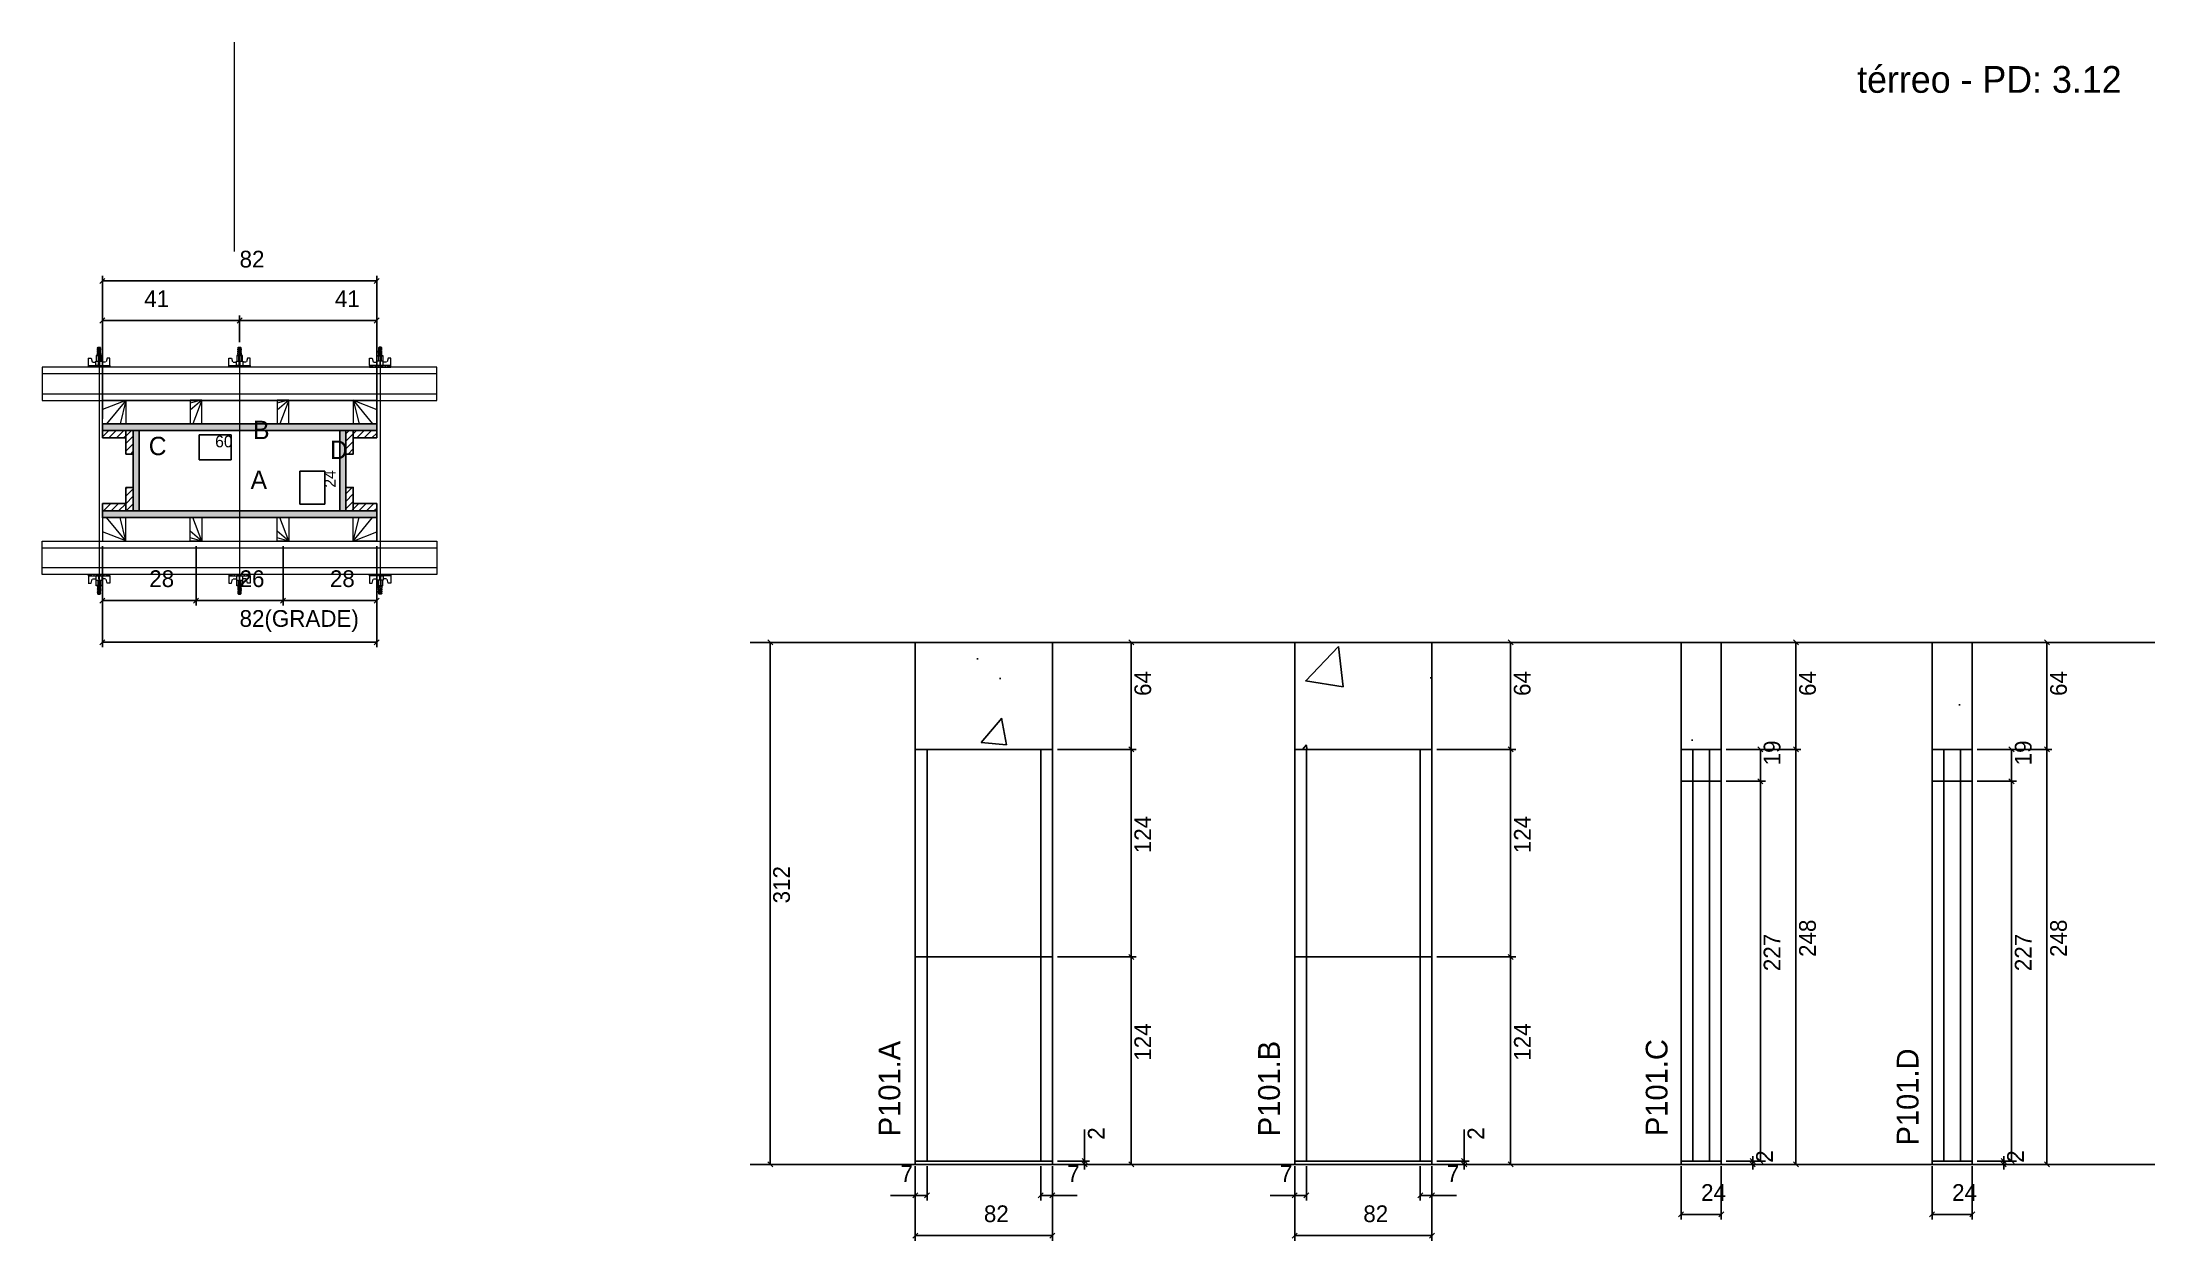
# Model space of a CAD drawing. Header units: metres. Extents: x 14595 to 15858, y -1812 to -1095.
import ezdxf

# ---------------------------------------------------------------- set-up
doc = ezdxf.new("R2010")
doc.units = ezdxf.units.M
for name, color, linetype in [('CHAPA', 7, 'Continuous'), ('COTA', 7, 'Continuous'), ('Hachura', 7, 'Continuous'), ('Madeira', 7, 'Continuous'), ('NOMENCLATURA', 7, 'Continuous'), ('Nível', 7, 'Continuous'), ('Painéis', 7, 'Continuous'), ('Perfil Metálico', 7, 'Continuous'), ('SARR_2.2x7', 7, 'Continuous'), ('SARRAFO', 7, 'Continuous'), ('Texto Seção', 7, 'Continuous'), ('TEXTO_GERAL', 7, 'Continuous')]:
    doc.layers.add(name, color=color, linetype=linetype)

msp = doc.modelspace()

# ---------------------------------------------------------------- hatches: boundary and pattern name
at = {"layer": 'COTA'}
h = msp.add_hatch(dxfattribs=at)
h.set_pattern_fill('AR-CONC')
h.paths.add_polyline_path([(15117.3, -1518), (15199.3, -1518), (15199.3, -1454), (15117.3, -1454), (15117.3, -1518)])
h = msp.add_hatch(dxfattribs=at)
h.set_pattern_fill('AR-CONC')
h.paths.add_polyline_path([(15344.2, -1518), (15426.2, -1518), (15426.2, -1454), (15344.2, -1454), (15344.2, -1518)])
h = msp.add_hatch(dxfattribs=at)
h.set_pattern_fill('AR-CONC')
h.paths.add_polyline_path([(15575.2, -1518), (15599.2, -1518), (15599.2, -1454), (15575.2, -1454), (15575.2, -1518)])
h = msp.add_hatch(dxfattribs=at)
h.set_pattern_fill('AR-CONC')
h.paths.add_polyline_path([(15725.3, -1518), (15749.3, -1518), (15749.3, -1454), (15725.3, -1454), (15725.3, -1518)])
at = {"layer": 'Hachura'}
h = msp.add_hatch(color=7, dxfattribs=at)
h.dxf.hatch_style = 1
h.paths.add_polyline_path([(14631.2, -1327.4), (14631.2, -1323.4), (14795.2, -1323.4), (14795.2, -1327.4), (14631.2, -1327.4)])
h = msp.add_hatch(color=7, dxfattribs=at)
h.dxf.hatch_style = 1
h.paths.add_polyline_path([(14631.2, -1327.4), (14631.2, -1323.4), (14795.2, -1323.4), (14795.2, -1327.4), (14631.2, -1327.4)])
h = msp.add_hatch(dxfattribs=at)
h.set_pattern_fill('ANSI31')
h.paths.add_polyline_path([(14645.2, -1327.4), (14645.2, -1331.8), (14631.2, -1331.8), (14631.2, -1327.4), (14645.2, -1327.4)])
h = msp.add_hatch(dxfattribs=at)
h.set_pattern_fill('ANSI31')
h.paths.add_polyline_path([(14649.6, -1327.4), (14645.2, -1327.4), (14645.2, -1341.4), (14649.6, -1341.4), (14649.6, -1327.4)])
h = msp.add_hatch(color=7, dxfattribs=at)
h.dxf.hatch_style = 1
h.paths.add_polyline_path([(14653.2, -1327.4), (14649.6, -1327.4), (14649.6, -1375.4), (14653.2, -1375.4), (14653.2, -1327.4)])
h = msp.add_hatch(color=7, dxfattribs=at)
h.dxf.hatch_style = 1
h.paths.add_polyline_path([(14653.2, -1327.4), (14649.6, -1327.4), (14649.6, -1375.4), (14653.2, -1375.4), (14653.2, -1327.4)])
h = msp.add_hatch(color=7, dxfattribs=at)
h.dxf.hatch_style = 1
h.paths.add_polyline_path([(14776.8, -1327.4), (14773.2, -1327.4), (14773.2, -1375.4), (14776.8, -1375.4), (14776.8, -1327.4)])
h = msp.add_hatch(color=7, dxfattribs=at)
h.dxf.hatch_style = 1
h.paths.add_polyline_path([(14776.8, -1327.4), (14773.2, -1327.4), (14773.2, -1375.4), (14776.8, -1375.4), (14776.8, -1327.4)])
h = msp.add_hatch(dxfattribs=at)
h.set_pattern_fill('ANSI31')
h.paths.add_polyline_path([(14781.2, -1327.4), (14776.8, -1327.4), (14776.8, -1341.4), (14781.2, -1341.4), (14781.2, -1327.4)])
h = msp.add_hatch(dxfattribs=at)
h.set_pattern_fill('ANSI31')
h.paths.add_polyline_path([(14781.2, -1327.4), (14781.2, -1331.8), (14795.2, -1331.8), (14795.2, -1327.4), (14781.2, -1327.4)])
h = msp.add_hatch(dxfattribs=at)
h.set_pattern_fill('ANSI31')
h.paths.add_polyline_path([(14649.6, -1375.4), (14645.2, -1375.4), (14645.2, -1361.4), (14649.6, -1361.4), (14649.6, -1375.4)])
h = msp.add_hatch(dxfattribs=at)
h.set_pattern_fill('ANSI31')
h.paths.add_polyline_path([(14781.2, -1375.4), (14776.8, -1375.4), (14776.8, -1361.4), (14781.2, -1361.4), (14781.2, -1375.4)])
h = msp.add_hatch(dxfattribs=at)
h.set_pattern_fill('ANSI31')
h.paths.add_polyline_path([(14645.2, -1375.4), (14645.2, -1371), (14631.2, -1371), (14631.2, -1375.4), (14645.2, -1375.4)])
h = msp.add_hatch(color=7, dxfattribs=at)
h.dxf.hatch_style = 1
h.paths.add_polyline_path([(14631.2, -1375.4), (14631.2, -1379.4), (14795.2, -1379.4), (14795.2, -1375.4), (14631.2, -1375.4)])
h = msp.add_hatch(color=7, dxfattribs=at)
h.dxf.hatch_style = 1
h.paths.add_polyline_path([(14631.2, -1375.4), (14631.2, -1379.4), (14795.2, -1379.4), (14795.2, -1375.4), (14631.2, -1375.4)])
h = msp.add_hatch(dxfattribs=at)
h.set_pattern_fill('ANSI31')
h.paths.add_polyline_path([(14781.2, -1375.4), (14781.2, -1371), (14795.2, -1371), (14795.2, -1375.4), (14781.2, -1375.4)])

# ---------------------------------------------------------------- linework, layer by layer
at = {"layer": 'CHAPA', "color": 1, "lineweight": 25}
for points in [[(14631.2, -1327.4), (14631.2, -1323.4), (14795.2, -1323.4), (14795.2, -1327.4)], [(14631.2, -1327.4), (14631.2, -1323.4), (14795.2, -1323.4), (14795.2, -1327.4)], [(14653.2, -1327.4), (14649.6, -1327.4), (14649.6, -1375.4), (14653.2, -1375.4)], [(14653.2, -1327.4), (14649.6, -1327.4), (14649.6, -1375.4), (14653.2, -1375.4)], [(14776.8, -1327.4), (14773.2, -1327.4), (14773.2, -1375.4), (14776.8, -1375.4)], [(14776.8, -1327.4), (14773.2, -1327.4), (14773.2, -1375.4), (14776.8, -1375.4)], [(14631.2, -1375.4), (14631.2, -1379.4), (14795.2, -1379.4), (14795.2, -1375.4)], [(14631.2, -1375.4), (14631.2, -1379.4), (14795.2, -1379.4), (14795.2, -1375.4)]]:
    msp.add_lwpolyline(points, close=True, dxfattribs=at)
at = {"layer": 'COTA', "color": 0, "lineweight": 25}
for p, q in [((14632.7, -1236.4), (14629.7, -1239.4)), ((14793.7, -1239.4), (14796.7, -1236.4)), ((14632.7, -1260.1), (14629.7, -1263.1)), ((14714.7, -1260.1), (14711.7, -1263.1)), ((14711.7, -1263.1), (14714.7, -1260.1)), ((14793.7, -1263.1), (14796.7, -1260.1)), ((14632.7, -1427.5), (14629.7, -1430.5)), ((14685.7, -1430.5), (14688.7, -1427.5)), ((14688.7, -1427.5), (14685.7, -1430.5)), ((14737.7, -1430.5), (14740.7, -1427.5)), ((14740.7, -1427.5), (14737.7, -1430.5)), ((14793.7, -1430.5), (14796.7, -1427.5)), ((14632.7, -1452.4), (14629.7, -1455.4)), ((14793.7, -1455.4), (14796.7, -1452.4)), ((15032, -1455.5), (15029, -1452.5)), ((15247.9, -1455.5), (15244.9, -1452.5)), ((15474.8, -1455.5), (15471.8, -1452.5)), ((15645.4, -1455.5), (15642.4, -1452.5)), ((15795.5, -1455.5), (15792.5, -1452.5)), ((15244.9, -1516.5), (15247.9, -1519.5)), ((15247.9, -1519.5), (15244.9, -1516.5)), ((15471.8, -1516.5), (15474.8, -1519.5)), ((15474.8, -1519.5), (15471.8, -1516.5)), ((15624.2, -1519.5), (15621.2, -1516.5)), ((15642.4, -1516.5), (15645.4, -1519.5)), ((15645.4, -1519.5), (15642.4, -1516.5)), ((15774.3, -1519.5), (15771.3, -1516.5)), ((15792.5, -1516.5), (15795.5, -1519.5)), ((15795.5, -1519.5), (15792.5, -1516.5)), ((15621.2, -1535.5), (15624.2, -1538.5)), ((15624.2, -1538.5), (15621.2, -1535.5)), ((15771.3, -1535.5), (15774.3, -1538.5)), ((15774.3, -1538.5), (15771.3, -1535.5)), ((15247.9, -1643.5), (15244.9, -1640.5)), ((15244.9, -1640.5), (15247.9, -1643.5)), ((15474.8, -1643.5), (15471.8, -1640.5)), ((15471.8, -1640.5), (15474.8, -1643.5)), ((15029, -1764.5), (15032, -1767.5)), ((15217, -1762.5), (15220, -1765.5)), ((15220, -1767.5), (15217, -1764.5)), ((15244.9, -1764.5), (15247.9, -1767.5)), ((15444, -1762.5), (15447, -1765.5)), ((15447, -1767.5), (15444, -1764.5)), ((15471.8, -1764.5), (15474.8, -1767.5)), ((15616.6, -1762.5), (15619.6, -1765.5)), ((15619.6, -1767.5), (15616.6, -1764.5)), ((15621.2, -1762.5), (15624.2, -1765.5)), ((15642.4, -1764.5), (15645.4, -1767.5)), ((15766.7, -1762.5), (15769.7, -1765.5)), ((15769.7, -1767.5), (15766.7, -1764.5)), ((15771.3, -1762.5), (15774.3, -1765.5)), ((15792.5, -1764.5), (15795.5, -1767.5)), ((15118.8, -1783), (15115.8, -1786)), ((15122.8, -1786), (15125.8, -1783)), ((15193.8, -1783), (15190.8, -1786)), ((15197.8, -1786), (15200.8, -1783)), ((15345.7, -1783), (15342.7, -1786)), ((15349.7, -1786), (15352.7, -1783)), ((15420.7, -1783), (15417.7, -1786)), ((15424.7, -1786), (15427.7, -1783)), ((15576.7, -1794.4), (15573.7, -1797.4)), ((15597.7, -1797.4), (15600.7, -1794.4)), ((15726.8, -1794.4), (15723.8, -1797.4)), ((15747.8, -1797.4), (15750.8, -1794.4)), ((15118.8, -1807.1), (15115.8, -1810.1)), ((15197.8, -1810.1), (15200.8, -1807.1)), ((15345.7, -1807.1), (15342.7, -1810.1)), ((15424.7, -1810.1), (15427.7, -1807.1))]:
    msp.add_line(p, q, dxfattribs=at)
at = {"layer": 'COTA', "color": 241, "lineweight": 25}
for p, q in [((14631.2, -1320.4), (14631.2, -1234.9)), ((14795.2, -1237.9), (14631.2, -1237.9)), ((14795.2, -1320.4), (14795.2, -1234.9)), ((14631.2, -1286.4), (14631.2, -1258.6)), ((14631.2, -1261.6), (14713.2, -1261.6)), ((14713.2, -1274.6), (14713.2, -1258.6)), ((14713.2, -1274.6), (14713.2, -1258.6)), ((14795.2, -1261.6), (14713.2, -1261.6)), ((14795.2, -1286.4), (14795.2, -1258.6)), ((14631.2, -1396.4), (14631.2, -1456.9)), ((14631.2, -1396.4), (14631.2, -1432)), ((14687.2, -1396.4), (14687.2, -1432)), ((14687.2, -1396.4), (14687.2, -1432)), ((14739.2, -1396.4), (14739.2, -1432)), ((14739.2, -1396.4), (14739.2, -1432)), ((14795.2, -1396.4), (14795.2, -1456.9)), ((14795.2, -1396.4), (14795.2, -1432)), ((14631.2, -1429), (14687.2, -1429)), ((14687.2, -1429), (14739.2, -1429)), ((14739.2, -1429), (14795.2, -1429)), ((14795.2, -1453.9), (14631.2, -1453.9)), ((15199.3, -1454), (15117.3, -1454)), ((15117.3, -1518), (15117.3, -1454)), ((15199.3, -1518), (15199.3, -1454)), ((15426.2, -1454), (15344.2, -1454)), ((15344.2, -1518), (15344.2, -1454)), ((15426.2, -1518), (15426.2, -1454))]:
    msp.add_line(p, q, dxfattribs=at)
at = {"layer": 'COTA', "color": 180, "lineweight": 25}
for p, q in [((14708.1, -1329.9), (14689.1, -1329.9)), ((14689.1, -1329.9), (14689.1, -1344.9)), ((14708.1, -1344.9), (14708.1, -1329.9)), ((14689.1, -1344.9), (14708.1, -1344.9)), ((14764.2, -1351.7), (14749.2, -1351.7)), ((14749.2, -1351.7), (14749.2, -1371.3)), ((14764.2, -1371.3), (14764.2, -1351.7)), ((14749.2, -1371.3), (14764.2, -1371.3))]:
    msp.add_line(p, q, dxfattribs=at)
at = {"layer": 'COTA', "color": 4, "lineweight": 25}
for p, q in [((15021.6, -1454), (15033.5, -1454)), ((15030.5, -1766), (15030.5, -1454)), ((15202.3, -1454), (15249.4, -1454)), ((15246.4, -1518), (15246.4, -1454)), ((15429.2, -1454), (15476.3, -1454)), ((15473.3, -1518), (15473.3, -1454)), ((15602.2, -1454), (15646.9, -1454)), ((15643.9, -1518), (15643.9, -1454)), ((15752.3, -1454), (15797, -1454)), ((15794, -1518), (15794, -1454)), ((15202.3, -1518), (15249.4, -1518)), ((15202.3, -1518), (15249.4, -1518)), ((15246.4, -1642), (15246.4, -1518)), ((15429.2, -1518), (15476.3, -1518)), ((15429.2, -1518), (15476.3, -1518)), ((15473.3, -1642), (15473.3, -1518)), ((15602.2, -1518), (15646.9, -1518)), ((15602.2, -1518), (15646.9, -1518)), ((15602.2, -1518), (15625.7, -1518)), ((15622.7, -1518), (15622.7, -1537)), ((15643.9, -1766), (15643.9, -1518)), ((15752.3, -1518), (15797, -1518)), ((15752.3, -1518), (15797, -1518)), ((15752.3, -1518), (15775.8, -1518)), ((15772.8, -1518), (15772.8, -1537)), ((15794, -1766), (15794, -1518)), ((15602.2, -1537), (15625.7, -1537)), ((15602.2, -1537), (15625.7, -1537)), ((15622.7, -1537), (15622.7, -1764)), ((15752.3, -1537), (15775.8, -1537)), ((15752.3, -1537), (15775.8, -1537)), ((15772.8, -1537), (15772.8, -1764)), ((15202.3, -1642), (15249.4, -1642)), ((15202.3, -1642), (15249.4, -1642)), ((15246.4, -1766), (15246.4, -1642)), ((15429.2, -1642), (15476.3, -1642)), ((15429.2, -1642), (15476.3, -1642)), ((15473.3, -1766), (15473.3, -1642)), ((15218.5, -1764), (15218.5, -1745.2)), ((15445.5, -1764), (15445.5, -1745.2)), ((15021.6, -1766), (15033.5, -1766)), ((15117.3, -1767), (15117.3, -1811.6)), ((15124.3, -1767), (15124.3, -1787.5)), ((15192.3, -1767), (15192.3, -1787.5)), ((15199.3, -1767), (15199.3, -1811.6)), ((15202.3, -1764), (15221.5, -1764)), ((15202.3, -1766), (15221.5, -1766)), ((15202.3, -1766), (15249.4, -1766)), ((15218.5, -1766), (15218.5, -1764)), ((15218.5, -1766), (15218.5, -1769)), ((15344.2, -1767), (15344.2, -1811.6)), ((15351.2, -1767), (15351.2, -1787.5)), ((15419.2, -1767), (15419.2, -1787.5)), ((15426.2, -1767), (15426.2, -1811.6)), ((15429.2, -1764), (15448.5, -1764)), ((15429.2, -1766), (15448.5, -1766)), ((15429.2, -1766), (15476.3, -1766)), ((15445.5, -1766), (15445.5, -1764)), ((15445.5, -1766), (15445.5, -1769)), ((15575.2, -1767), (15575.2, -1798.9)), ((15599.2, -1767), (15599.2, -1798.9)), ((15602.2, -1764), (15621.1, -1764)), ((15602.2, -1764), (15625.7, -1764)), ((15602.2, -1766), (15621.1, -1766)), ((15602.2, -1766), (15646.9, -1766)), ((15618.1, -1764), (15618.1, -1761)), ((15618.1, -1766), (15618.1, -1764)), ((15618.1, -1766), (15618.1, -1769)), ((15725.3, -1767), (15725.3, -1798.9)), ((15749.3, -1767), (15749.3, -1798.9)), ((15752.3, -1764), (15771.2, -1764)), ((15752.3, -1764), (15775.8, -1764)), ((15752.3, -1766), (15771.2, -1766)), ((15752.3, -1766), (15797, -1766)), ((15768.2, -1764), (15768.2, -1761)), ((15768.2, -1766), (15768.2, -1764)), ((15768.2, -1766), (15768.2, -1769)), ((15117.3, -1769), (15117.3, -1787.5)), ((15199.3, -1769), (15199.3, -1787.5)), ((15344.2, -1769), (15344.2, -1787.5)), ((15426.2, -1769), (15426.2, -1787.5)), ((15117.3, -1784.5), (15102.5, -1784.5)), ((15124.3, -1784.5), (15117.3, -1784.5)), ((15192.3, -1784.5), (15199.3, -1784.5)), ((15199.3, -1784.5), (15214, -1784.5)), ((15344.2, -1784.5), (15329.5, -1784.5)), ((15351.2, -1784.5), (15344.2, -1784.5)), ((15419.2, -1784.5), (15426.2, -1784.5)), ((15426.2, -1784.5), (15440.9, -1784.5)), ((15575.2, -1795.9), (15599.2, -1795.9)), ((15725.3, -1795.9), (15749.3, -1795.9)), ((15199.3, -1808.6), (15117.3, -1808.6)), ((15426.2, -1808.6), (15344.2, -1808.6))]:
    msp.add_line(p, q, dxfattribs=at)
at = {"layer": 'COTA', "color": 241, "lineweight": 25}
for points in [[(15599.2, -1518), (15599.2, -1454), (15575.2, -1454), (15575.2, -1518)], [(15749.3, -1518), (15749.3, -1454), (15725.3, -1454), (15725.3, -1518)]]:
    msp.add_lwpolyline(points, dxfattribs=at)
at = {"layer": 'Hachura', "color": 0, "lineweight": 9}
for p, q in [((14622.7, -1284.2), (14624.4, -1284.2)), ((14622.7, -1288.4), (14635.6, -1288.4)), ((14622.7, -1288.4), (14627.9, -1288.4)), ((14622.8, -1289.4), (14622.8, -1284.2)), ((14622.9, -1288.4), (14622.9, -1289.4)), ((14623.1, -1288.4), (14623.1, -1289.4)), ((14623.4, -1288.4), (14623.4, -1289.4)), ((14623.9, -1288.4), (14623.9, -1289.4)), ((14624.4, -1284.2), (14625, -1286.4)), ((14624.7, -1288.4), (14624.7, -1289.4)), ((14625.3, -1286.6), (14627.3, -1286.6)), ((14626.2, -1288.4), (14626.2, -1289.4)), ((14627.3, -1285.9), (14631.1, -1285.9)), ((14627.3, -1288.4), (14627.3, -1285.9)), ((14629.2, -1288.4), (14627.3, -1288.4)), ((14630.9, -1282.6), (14627.5, -1282.6)), ((14627.5, -1282.6), (14627.5, -1285.9)), ((14630.9, -1282.7), (14627.5, -1282.7)), ((14627.9, -1288.4), (14628.6, -1288.4)), ((14628.1, -1278.3), (14630.3, -1279.4)), ((14630.2, -1279.6), (14628.1, -1278.5)), ((14628.1, -1279.4), (14630.3, -1280.5)), ((14630.2, -1280.8), (14628.1, -1279.7)), ((14628.1, -1280.6), (14630.3, -1281.7)), ((14630.2, -1281.9), (14628.1, -1280.9)), ((14629.3, -1282.6), (14628.1, -1282)), ((14628.2, -1277.9), (14628.5, -1277.6)), ((14628.2, -1278.2), (14628.2, -1277.9)), ((14630.1, -1277.9), (14628.2, -1277.9)), ((14628.2, -1278.2), (14630.1, -1279.2)), ((14628.2, -1278.2), (14630.1, -1279.2)), ((14628.2, -1279.4), (14628.2, -1278.7)), ((14630.1, -1279.7), (14628.2, -1278.7)), ((14628.2, -1279.4), (14630.1, -1280.3)), ((14628.2, -1280.5), (14628.2, -1279.9)), ((14630.1, -1280.8), (14628.2, -1279.9)), ((14628.2, -1280.1), (14628.2, -1279.9)), ((14628.2, -1280.5), (14630.1, -1281.5)), ((14628.2, -1281.7), (14628.2, -1281)), ((14630.1, -1282), (14628.2, -1281)), ((14628.2, -1281.7), (14630.1, -1282.6)), ((14629.1, -1282.6), (14628.2, -1282.2)), ((14628.2, -1282.6), (14628.2, -1282.2)), ((14628.5, -1277.6), (14629.8, -1277.6)), ((14628.6, -1282.6), (14628.6, -1285.9)), ((14630.1, -1278.5), (14628.8, -1277.9)), ((14628.9, -1288.4), (14628.9, -1286.5)), ((14630.2, -1278.4), (14629.1, -1277.9)), ((14629.2, -1288.4), (14629.2, -1289.4)), ((14629.4, -1286.5), (14629.4, -1288.4)), ((14629.6, -1277.9), (14630.3, -1278.2)), ((14630.1, -1277.9), (14629.8, -1277.6)), ((14629.8, -1277.9), (14630.1, -1278)), ((14630.1, -1278.5), (14630.1, -1279.2)), ((14630.1, -1280.3), (14630.1, -1279.7)), ((14630.1, -1281.1), (14630.1, -1280.8)), ((14630.1, -1281.1), (14630.1, -1281.5)), ((14630.1, -1282), (14630.1, -1282.6)), ((14630.1, -1282.6), (14630.1, -1285.9)), ((14630.9, -1285.9), (14630.9, -1282.6)), ((14631.1, -1285.9), (14630.9, -1285.9)), ((14631.1, -1285.9), (14630.9, -1285.9)), ((14631.1, -1285.9), (14631.1, -1288.4)), ((14633.1, -1286.6), (14631.1, -1286.6)), ((14632.2, -1288.4), (14632.2, -1289.4)), ((14634, -1284.2), (14633.4, -1286.4)), ((14633.7, -1288.4), (14633.7, -1289.4)), ((14635.6, -1284.2), (14634, -1284.2)), ((14634.5, -1288.4), (14634.5, -1289.4)), ((14635, -1288.4), (14635, -1289.4)), ((14635.3, -1288.4), (14635.3, -1289.4)), ((14635.5, -1288.4), (14635.5, -1289.4)), ((14635.6, -1288.4), (14635.6, -1284.2)), ((14635.6, -1288.4), (14635.6, -1289.4)), ((14706.7, -1284.2), (14708.4, -1284.2)), ((14706.7, -1288.4), (14719.6, -1288.4)), ((14706.7, -1288.4), (14711.9, -1288.4)), ((14706.8, -1289.4), (14706.8, -1284.2)), ((14706.9, -1288.4), (14706.9, -1289.4)), ((14707.1, -1288.4), (14707.1, -1289.4)), ((14707.4, -1288.4), (14707.4, -1289.4)), ((14707.9, -1288.4), (14707.9, -1289.4)), ((14708.4, -1284.2), (14709, -1286.4)), ((14708.7, -1288.4), (14708.7, -1289.4)), ((14709.3, -1286.6), (14711.3, -1286.6)), ((14710.2, -1288.4), (14710.2, -1289.4)), ((14711.3, -1285.9), (14715.1, -1285.9)), ((14711.3, -1288.4), (14711.3, -1285.9)), ((14713.2, -1288.4), (14711.3, -1288.4)), ((14714.9, -1282.6), (14711.5, -1282.6)), ((14711.5, -1282.6), (14711.5, -1285.9)), ((14714.9, -1282.7), (14711.5, -1282.7)), ((14711.9, -1288.4), (14712.6, -1288.4)), ((14712.1, -1278.3), (14714.3, -1279.4)), ((14714.2, -1279.6), (14712.1, -1278.5)), ((14712.1, -1279.4), (14714.3, -1280.5)), ((14714.2, -1280.8), (14712.1, -1279.7)), ((14712.1, -1280.6), (14714.3, -1281.7)), ((14714.2, -1281.9), (14712.1, -1280.9)), ((14713.3, -1282.6), (14712.1, -1282)), ((14712.2, -1277.9), (14712.5, -1277.6)), ((14712.2, -1278.2), (14712.2, -1277.9)), ((14714.1, -1277.9), (14712.2, -1277.9)), ((14712.2, -1278.2), (14714.1, -1279.2)), ((14712.2, -1278.2), (14714.1, -1279.2)), ((14712.2, -1279.4), (14712.2, -1278.7)), ((14714.1, -1279.7), (14712.2, -1278.7)), ((14712.2, -1279.4), (14714.1, -1280.3)), ((14712.2, -1280.5), (14712.2, -1279.9)), ((14714.1, -1280.8), (14712.2, -1279.9)), ((14712.2, -1280.1), (14712.2, -1279.9)), ((14712.2, -1280.5), (14714.1, -1281.5)), ((14712.2, -1281.7), (14712.2, -1281)), ((14714.1, -1282), (14712.2, -1281)), ((14712.2, -1281.7), (14714.1, -1282.6)), ((14713.1, -1282.6), (14712.2, -1282.2)), ((14712.2, -1282.6), (14712.2, -1282.2)), ((14712.5, -1277.6), (14713.8, -1277.6)), ((14712.6, -1282.6), (14712.6, -1285.9)), ((14714.1, -1278.5), (14712.8, -1277.9)), ((14712.9, -1288.4), (14712.9, -1286.5)), ((14714.2, -1278.4), (14713.1, -1277.9)), ((14713.2, -1288.4), (14713.2, -1289.4)), ((14713.4, -1286.5), (14713.4, -1288.4)), ((14713.6, -1277.9), (14714.3, -1278.2)), ((14714.1, -1277.9), (14713.8, -1277.6)), ((14713.8, -1277.9), (14714.1, -1278)), ((14714.1, -1278.5), (14714.1, -1279.2)), ((14714.1, -1280.3), (14714.1, -1279.7)), ((14714.1, -1281.1), (14714.1, -1280.8)), ((14714.1, -1281.1), (14714.1, -1281.5)), ((14714.1, -1282), (14714.1, -1282.6)), ((14714.1, -1282.6), (14714.1, -1285.9)), ((14714.9, -1285.9), (14714.9, -1282.6)), ((14715.1, -1285.9), (14714.9, -1285.9)), ((14715.1, -1285.9), (14714.9, -1285.9)), ((14715.1, -1285.9), (14715.1, -1288.4)), ((14717.1, -1286.6), (14715.1, -1286.6)), ((14716.2, -1288.4), (14716.2, -1289.4)), ((14718, -1284.2), (14717.4, -1286.4)), ((14717.7, -1288.4), (14717.7, -1289.4)), ((14719.6, -1284.2), (14718, -1284.2)), ((14718.5, -1288.4), (14718.5, -1289.4)), ((14719, -1288.4), (14719, -1289.4)), ((14719.3, -1288.4), (14719.3, -1289.4)), ((14719.5, -1288.4), (14719.5, -1289.4)), ((14719.6, -1288.4), (14719.6, -1284.2)), ((14719.6, -1288.4), (14719.6, -1289.4)), ((14790.8, -1288.4), (14790.8, -1284.2)), ((14790.8, -1284.2), (14792.4, -1284.2)), ((14803.7, -1288.4), (14790.8, -1288.4)), ((14790.8, -1288.4), (14790.8, -1289.4)), ((14790.9, -1288.4), (14790.9, -1289.4)), ((14791.1, -1288.4), (14791.1, -1289.4)), ((14791.4, -1288.4), (14791.4, -1289.4)), ((14791.9, -1288.4), (14791.9, -1289.4)), ((14792.4, -1284.2), (14793, -1286.4)), ((14792.7, -1288.4), (14792.7, -1289.4)), ((14793.3, -1286.6), (14795.3, -1286.6)), ((14794.2, -1288.4), (14794.2, -1289.4)), ((14799.1, -1285.9), (14795.3, -1285.9)), ((14795.3, -1285.9), (14795.3, -1288.4)), ((14795.3, -1285.9), (14795.5, -1285.9)), ((14795.3, -1285.9), (14795.5, -1285.9)), ((14795.5, -1282.6), (14798.9, -1282.6)), ((14795.5, -1285.9), (14795.5, -1282.6)), ((14795.5, -1282.7), (14798.9, -1282.7)), ((14796.8, -1277.9), (14796.1, -1278.2)), ((14798.3, -1278.3), (14796.1, -1279.4)), ((14798.3, -1279.4), (14796.1, -1280.5)), ((14798.3, -1280.6), (14796.1, -1281.7)), ((14796.2, -1278.4), (14797.3, -1277.9)), ((14796.2, -1279.6), (14798.3, -1278.5)), ((14796.2, -1280.8), (14798.3, -1279.7)), ((14796.2, -1281.9), (14798.3, -1280.9)), ((14796.3, -1277.9), (14796.6, -1277.6)), ((14796.6, -1277.9), (14796.3, -1278)), ((14796.3, -1278.5), (14797.6, -1277.9)), ((14796.3, -1277.9), (14798.2, -1277.9)), ((14798.2, -1278.2), (14796.3, -1279.2)), ((14798.2, -1278.2), (14796.3, -1279.2)), ((14796.3, -1278.5), (14796.3, -1279.2)), ((14796.3, -1279.7), (14798.2, -1278.7)), ((14798.2, -1279.4), (14796.3, -1280.3)), ((14796.3, -1280.3), (14796.3, -1279.7)), ((14796.3, -1280.8), (14798.2, -1279.9)), ((14798.2, -1280.5), (14796.3, -1281.5)), ((14796.3, -1281.1), (14796.3, -1280.8)), ((14796.3, -1282), (14798.2, -1281)), ((14796.3, -1281.1), (14796.3, -1281.5)), ((14798.2, -1281.7), (14796.3, -1282.6)), ((14796.3, -1282), (14796.3, -1282.6)), ((14796.3, -1282.6), (14796.3, -1285.9)), ((14797.9, -1277.6), (14796.6, -1277.6)), ((14797, -1286.5), (14797, -1288.4)), ((14797.1, -1282.6), (14798.3, -1282)), ((14797.2, -1288.4), (14799.1, -1288.4)), ((14797.2, -1288.4), (14797.2, -1289.4)), ((14797.3, -1282.6), (14798.2, -1282.2)), ((14797.5, -1288.4), (14797.5, -1286.5)), ((14797.8, -1282.6), (14797.8, -1285.9)), ((14798.5, -1288.4), (14797.8, -1288.4)), ((14798.2, -1277.9), (14797.9, -1277.6)), ((14798.2, -1278.2), (14798.2, -1277.9)), ((14798.2, -1279.4), (14798.2, -1278.7)), ((14798.2, -1280.5), (14798.2, -1279.9)), ((14798.2, -1280.1), (14798.2, -1279.9)), ((14798.2, -1281.7), (14798.2, -1281)), ((14798.2, -1282.6), (14798.2, -1282.2)), ((14803.7, -1288.4), (14798.5, -1288.4)), ((14798.9, -1282.6), (14798.9, -1285.9)), ((14799.1, -1288.4), (14799.1, -1285.9)), ((14801.1, -1286.6), (14799.1, -1286.6)), ((14800.2, -1288.4), (14800.2, -1289.4)), ((14802, -1284.2), (14801.4, -1286.4)), ((14801.7, -1288.4), (14801.7, -1289.4)), ((14803.7, -1284.2), (14802, -1284.2)), ((14802.5, -1288.4), (14802.5, -1289.4)), ((14803, -1288.4), (14803, -1289.4)), ((14803.3, -1288.4), (14803.3, -1289.4)), ((14803.5, -1288.4), (14803.5, -1289.4)), ((14803.6, -1289.4), (14803.6, -1284.2)), ((14635.6, -1289.4), (14622.8, -1289.4)), ((14634.7, -1289.4), (14626.9, -1289.4)), ((14628.2, -1288.8), (14628.2, -1288.6)), ((14628.2, -1289.2), (14628.2, -1288.8)), ((14630.2, -1288.6), (14630.2, -1289)), ((14719.6, -1289.4), (14706.8, -1289.4)), ((14718.7, -1289.4), (14710.9, -1289.4)), ((14712.2, -1288.8), (14712.2, -1288.6)), ((14712.2, -1289.2), (14712.2, -1288.8)), ((14714.2, -1288.6), (14714.2, -1289)), ((14790.8, -1289.4), (14803.6, -1289.4)), ((14791.7, -1289.4), (14799.5, -1289.4)), ((14796.2, -1288.6), (14796.2, -1289)), ((14798.2, -1288.8), (14798.2, -1288.6)), ((14798.2, -1289.2), (14798.2, -1288.8)), ((14622.7, -1414.3), (14635.6, -1414.3)), ((14622.7, -1414.3), (14627.9, -1414.3)), ((14635.6, -1413.4), (14622.8, -1413.4)), ((14622.8, -1413.4), (14622.8, -1418.5)), ((14622.9, -1414.3), (14622.9, -1413.3)), ((14623.1, -1414.3), (14623.1, -1413.3)), ((14623.4, -1414.3), (14623.4, -1413.3)), ((14623.9, -1414.3), (14623.9, -1413.3)), ((14624.7, -1414.3), (14624.7, -1413.3)), ((14626.2, -1414.3), (14626.2, -1413.3)), ((14634.7, -1413.4), (14626.9, -1413.4)), ((14629.2, -1414.3), (14627.3, -1414.3)), ((14627.3, -1414.3), (14627.3, -1416.8)), ((14627.9, -1414.3), (14628.6, -1414.3)), ((14628.2, -1413.5), (14628.2, -1413.9)), ((14628.2, -1413.9), (14628.2, -1414.1)), ((14628.9, -1414.3), (14628.9, -1416.3)), ((14629.2, -1414.3), (14629.2, -1413.4)), ((14629.4, -1416.3), (14629.4, -1414.3)), ((14630.2, -1414.1), (14630.2, -1413.7)), ((14631.1, -1416.8), (14631.1, -1414.3)), ((14632.2, -1414.3), (14632.2, -1413.4)), ((14633.7, -1414.3), (14633.7, -1413.3)), ((14634.5, -1414.3), (14634.5, -1413.3)), ((14635, -1414.3), (14635, -1413.3)), ((14635.3, -1414.3), (14635.3, -1413.3)), ((14635.5, -1414.3), (14635.5, -1413.3)), ((14635.6, -1414.3), (14635.6, -1413.4)), ((14635.6, -1414.3), (14635.6, -1418.5)), ((14706.7, -1414.3), (14719.6, -1414.3)), ((14706.7, -1414.3), (14711.9, -1414.3)), ((14719.6, -1413.4), (14706.8, -1413.4)), ((14706.8, -1413.4), (14706.8, -1418.5)), ((14706.9, -1414.3), (14706.9, -1413.3)), ((14707.1, -1414.3), (14707.1, -1413.3)), ((14707.4, -1414.3), (14707.4, -1413.3)), ((14707.9, -1414.3), (14707.9, -1413.3)), ((14708.7, -1414.3), (14708.7, -1413.3)), ((14710.2, -1414.3), (14710.2, -1413.3)), ((14718.7, -1413.4), (14710.9, -1413.4)), ((14713.2, -1414.3), (14711.3, -1414.3)), ((14711.3, -1414.3), (14711.3, -1416.8)), ((14711.9, -1414.3), (14712.6, -1414.3)), ((14712.2, -1413.5), (14712.2, -1413.9)), ((14712.2, -1413.9), (14712.2, -1414.1)), ((14712.9, -1414.3), (14712.9, -1416.3)), ((14713.2, -1414.3), (14713.2, -1413.4)), ((14713.4, -1416.3), (14713.4, -1414.3)), ((14714.2, -1414.1), (14714.2, -1413.7)), ((14715.1, -1416.8), (14715.1, -1414.3)), ((14716.2, -1414.3), (14716.2, -1413.4)), ((14717.7, -1414.3), (14717.7, -1413.3)), ((14718.5, -1414.3), (14718.5, -1413.3)), ((14719, -1414.3), (14719, -1413.3)), ((14719.3, -1414.3), (14719.3, -1413.3)), ((14719.5, -1414.3), (14719.5, -1413.3)), ((14719.6, -1414.3), (14719.6, -1413.4)), ((14719.6, -1414.3), (14719.6, -1418.5)), ((14790.8, -1413.4), (14803.6, -1413.4)), ((14790.8, -1414.3), (14790.8, -1413.4)), ((14803.7, -1414.3), (14790.8, -1414.3)), ((14790.8, -1414.3), (14790.8, -1418.5)), ((14790.9, -1414.3), (14790.9, -1413.3)), ((14791.1, -1414.3), (14791.1, -1413.3)), ((14791.4, -1414.3), (14791.4, -1413.3)), ((14791.7, -1413.4), (14799.5, -1413.4)), ((14791.9, -1414.3), (14791.9, -1413.3)), ((14792.7, -1414.3), (14792.7, -1413.3)), ((14794.2, -1414.3), (14794.2, -1413.4)), ((14795.3, -1416.8), (14795.3, -1414.3)), ((14796.2, -1414.1), (14796.2, -1413.7)), ((14797, -1416.3), (14797, -1414.3)), ((14797.2, -1414.3), (14797.2, -1413.4)), ((14797.2, -1414.3), (14799.1, -1414.3)), ((14797.5, -1414.3), (14797.5, -1416.3)), ((14798.5, -1414.3), (14797.8, -1414.3)), ((14798.2, -1413.5), (14798.2, -1413.9)), ((14798.2, -1413.9), (14798.2, -1414.1)), ((14803.7, -1414.3), (14798.5, -1414.3)), ((14799.1, -1414.3), (14799.1, -1416.8)), ((14800.2, -1414.3), (14800.2, -1413.3)), ((14801.7, -1414.3), (14801.7, -1413.3)), ((14802.5, -1414.3), (14802.5, -1413.3)), ((14803, -1414.3), (14803, -1413.3)), ((14803.3, -1414.3), (14803.3, -1413.3)), ((14803.5, -1414.3), (14803.5, -1413.3)), ((14803.6, -1413.4), (14803.6, -1418.5)), ((14622.7, -1418.5), (14624.4, -1418.5)), ((14624.4, -1418.5), (14625, -1416.3)), ((14625.3, -1416.1), (14627.3, -1416.1)), ((14627.3, -1416.8), (14631.1, -1416.8)), ((14627.5, -1420.1), (14627.5, -1416.8)), ((14630.9, -1420), (14627.5, -1420)), ((14630.9, -1420.1), (14627.5, -1420.1)), ((14629.3, -1420.1), (14628.1, -1420.7)), ((14630.2, -1420.8), (14628.1, -1421.9)), ((14628.1, -1422.1), (14630.3, -1421)), ((14630.2, -1421.9), (14628.1, -1423)), ((14628.1, -1423.3), (14630.3, -1422.2)), ((14630.2, -1423.1), (14628.1, -1424.2)), ((14628.1, -1424.4), (14630.3, -1423.3)), ((14628.2, -1421), (14630.1, -1420.1)), ((14629.1, -1420.1), (14628.2, -1420.5)), ((14628.2, -1420.1), (14628.2, -1420.5)), ((14630.1, -1420.7), (14628.2, -1421.7)), ((14628.2, -1421), (14628.2, -1421.7)), ((14628.2, -1422.2), (14630.1, -1421.2)), ((14630.1, -1421.9), (14628.2, -1422.8)), ((14628.2, -1422.2), (14628.2, -1422.8)), ((14628.2, -1423.3), (14630.1, -1422.4)), ((14628.2, -1422.6), (14628.2, -1422.8)), ((14630.1, -1423), (14628.2, -1424)), ((14628.2, -1423.3), (14628.2, -1424)), ((14628.2, -1424.5), (14630.1, -1423.5)), ((14628.2, -1424.5), (14630.1, -1423.5)), ((14628.2, -1424.5), (14628.2, -1424.8)), ((14628.2, -1424.8), (14628.5, -1425.2)), ((14630.1, -1424.8), (14628.2, -1424.8)), ((14628.5, -1425.2), (14629.8, -1425.2)), ((14628.6, -1420.1), (14628.6, -1416.8)), ((14630.1, -1424.2), (14628.8, -1424.8)), ((14630.2, -1424.3), (14629.1, -1424.8)), ((14629.6, -1424.8), (14630.3, -1424.5)), ((14629.8, -1424.8), (14630.1, -1424.7)), ((14630.1, -1424.8), (14629.8, -1425.2)), ((14630.1, -1420.1), (14630.1, -1416.8)), ((14630.1, -1420.7), (14630.1, -1420.1)), ((14630.1, -1421.7), (14630.1, -1421.2)), ((14630.1, -1421.7), (14630.1, -1421.9)), ((14630.1, -1422.4), (14630.1, -1423)), ((14630.1, -1424.2), (14630.1, -1423.5)), ((14630.9, -1416.8), (14630.9, -1420.1)), ((14631.1, -1416.8), (14630.9, -1416.8)), ((14631.1, -1416.8), (14630.9, -1416.8)), ((14633.1, -1416.1), (14631.1, -1416.1)), ((14634, -1418.5), (14633.4, -1416.3)), ((14635.6, -1418.5), (14634, -1418.5)), ((14706.7, -1418.5), (14708.4, -1418.5)), ((14708.4, -1418.5), (14709, -1416.3)), ((14709.3, -1416.1), (14711.3, -1416.1)), ((14711.3, -1416.8), (14715.1, -1416.8)), ((14711.5, -1420.1), (14711.5, -1416.8)), ((14714.9, -1420), (14711.5, -1420)), ((14714.9, -1420.1), (14711.5, -1420.1)), ((14713.3, -1420.1), (14712.1, -1420.7)), ((14714.2, -1420.8), (14712.1, -1421.9)), ((14712.1, -1422.1), (14714.3, -1421)), ((14714.2, -1421.9), (14712.1, -1423)), ((14712.1, -1423.3), (14714.3, -1422.2)), ((14714.2, -1423.1), (14712.1, -1424.2)), ((14712.1, -1424.4), (14714.3, -1423.3)), ((14712.2, -1421), (14714.1, -1420.1)), ((14713.1, -1420.1), (14712.2, -1420.5)), ((14712.2, -1420.1), (14712.2, -1420.5)), ((14714.1, -1420.7), (14712.2, -1421.7)), ((14712.2, -1421), (14712.2, -1421.7)), ((14712.2, -1422.2), (14714.1, -1421.2)), ((14714.1, -1421.9), (14712.2, -1422.8)), ((14712.2, -1422.2), (14712.2, -1422.8)), ((14712.2, -1423.3), (14714.1, -1422.4)), ((14712.2, -1422.6), (14712.2, -1422.8)), ((14714.1, -1423), (14712.2, -1424)), ((14712.2, -1423.3), (14712.2, -1424)), ((14712.2, -1424.5), (14714.1, -1423.5)), ((14712.2, -1424.5), (14714.1, -1423.5)), ((14712.2, -1424.5), (14712.2, -1424.8)), ((14712.2, -1424.8), (14712.5, -1425.2)), ((14714.1, -1424.8), (14712.2, -1424.8)), ((14712.5, -1425.2), (14713.8, -1425.2)), ((14712.6, -1420.1), (14712.6, -1416.8)), ((14714.1, -1424.2), (14712.8, -1424.8)), ((14714.2, -1424.3), (14713.1, -1424.8)), ((14713.6, -1424.8), (14714.3, -1424.5)), ((14713.8, -1424.8), (14714.1, -1424.7)), ((14714.1, -1424.8), (14713.8, -1425.2)), ((14714.1, -1420.1), (14714.1, -1416.8)), ((14714.1, -1420.7), (14714.1, -1420.1)), ((14714.1, -1421.7), (14714.1, -1421.2)), ((14714.1, -1421.7), (14714.1, -1421.9)), ((14714.1, -1422.4), (14714.1, -1423)), ((14714.1, -1424.2), (14714.1, -1423.5)), ((14714.9, -1416.8), (14714.9, -1420.1)), ((14715.1, -1416.8), (14714.9, -1416.8)), ((14715.1, -1416.8), (14714.9, -1416.8)), ((14717.1, -1416.1), (14715.1, -1416.1)), ((14718, -1418.5), (14717.4, -1416.3)), ((14719.6, -1418.5), (14718, -1418.5)), ((14790.8, -1418.5), (14792.4, -1418.5)), ((14792.4, -1418.5), (14793, -1416.3)), ((14793.3, -1416.1), (14795.3, -1416.1)), ((14799.1, -1416.8), (14795.3, -1416.8)), ((14795.3, -1416.8), (14795.5, -1416.8)), ((14795.3, -1416.8), (14795.5, -1416.8)), ((14795.5, -1416.8), (14795.5, -1420.1)), ((14795.5, -1420), (14798.9, -1420)), ((14795.5, -1420.1), (14798.9, -1420.1)), ((14798.3, -1422.1), (14796.1, -1421)), ((14798.3, -1423.3), (14796.1, -1422.2)), ((14798.3, -1424.4), (14796.1, -1423.3)), ((14796.8, -1424.8), (14796.1, -1424.5)), ((14796.2, -1420.8), (14798.3, -1421.9)), ((14796.2, -1421.9), (14798.3, -1423)), ((14796.2, -1423.1), (14798.3, -1424.2)), ((14796.2, -1424.3), (14797.3, -1424.8)), ((14796.3, -1420.1), (14796.3, -1416.8)), ((14796.3, -1420.7), (14796.3, -1420.1)), ((14798.2, -1421), (14796.3, -1420.1)), ((14796.3, -1420.7), (14798.2, -1421.7)), ((14796.3, -1421.7), (14796.3, -1421.2)), ((14798.2, -1422.2), (14796.3, -1421.2)), ((14796.3, -1421.7), (14796.3, -1421.9)), ((14796.3, -1421.9), (14798.2, -1422.8)), ((14796.3, -1422.4), (14796.3, -1423)), ((14798.2, -1423.3), (14796.3, -1422.4)), ((14796.3, -1423), (14798.2, -1424)), ((14798.2, -1424.5), (14796.3, -1423.5)), ((14796.3, -1424.2), (14796.3, -1423.5)), ((14798.2, -1424.5), (14796.3, -1423.5)), ((14796.3, -1424.2), (14797.6, -1424.8)), ((14796.6, -1424.8), (14796.3, -1424.7)), ((14796.3, -1424.8), (14796.6, -1425.2)), ((14796.3, -1424.8), (14798.2, -1424.8)), ((14797.9, -1425.2), (14796.6, -1425.2)), ((14797.1, -1420.1), (14798.3, -1420.7)), ((14797.3, -1420.1), (14798.2, -1420.5)), ((14797.8, -1420.1), (14797.8, -1416.8)), ((14798.2, -1424.8), (14797.9, -1425.2)), ((14798.2, -1420.1), (14798.2, -1420.5)), ((14798.2, -1421), (14798.2, -1421.7)), ((14798.2, -1422.2), (14798.2, -1422.8)), ((14798.2, -1422.6), (14798.2, -1422.8)), ((14798.2, -1423.3), (14798.2, -1424)), ((14798.2, -1424.5), (14798.2, -1424.8)), ((14798.9, -1420.1), (14798.9, -1416.8)), ((14801.1, -1416.1), (14799.1, -1416.1)), ((14802, -1418.5), (14801.4, -1416.3)), ((14803.7, -1418.5), (14802, -1418.5))]:
    msp.add_line(p, q, dxfattribs=at)
at = {"layer": 'Hachura', "color": 251, "lineweight": 9}
for p, q in [((14629.2, -1278.6), (14629.2, -1420.4)), ((14713.2, -1278.6), (14713.2, -1420.4)), ((14797.2, -1278.6), (14797.2, -1420.4))]:
    msp.add_line(p, q, dxfattribs=at)
at = {"layer": 'Madeira', "color": 126, "lineweight": 18}
for p, q in [((14645.2, -1309.4), (14631.2, -1314.8)), ((14645.2, -1309.4), (14633.7, -1323.3)), ((14645.2, -1309.4), (14641.7, -1323.4)), ((14690.7, -1309.3), (14683.7, -1315.1)), ((14690.7, -1309.3), (14683.7, -1311.1)), ((14690.7, -1309.3), (14685.3, -1323.3)), ((14742.7, -1309.3), (14735.7, -1315.1)), ((14742.7, -1309.3), (14735.7, -1311.1)), ((14742.7, -1309.3), (14737.3, -1323.3)), ((14781.2, -1309.3), (14792.7, -1323.3)), ((14781.2, -1309.3), (14784.7, -1323.3)), ((14781.2, -1309.3), (14795.2, -1314.8)), ((14645.2, -1393.3), (14631.2, -1387.9)), ((14645.2, -1393.3), (14633.7, -1379.4)), ((14645.2, -1393.3), (14641.7, -1379.4)), ((14690.7, -1393.4), (14683.7, -1387.6)), ((14690.7, -1393.4), (14685.3, -1379.4)), ((14742.7, -1393.4), (14735.7, -1387.6)), ((14742.7, -1393.4), (14737.3, -1379.4)), ((14781.2, -1393.4), (14792.7, -1379.4)), ((14781.2, -1393.4), (14784.7, -1379.4)), ((14781.2, -1393.4), (14795.2, -1387.9)), ((14690.7, -1393.4), (14683.7, -1391.6)), ((14742.7, -1393.4), (14735.7, -1391.6))]:
    msp.add_line(p, q, dxfattribs=at)
for points in [[(14795.2, -1309.3), (14795.2, -1323.3), (14631.2, -1323.3), (14631.2, -1309.3)], [(14645.2, -1309.4), (14645.2, -1323.4), (14631.2, -1323.3), (14631.2, -1309.3)], [(14690.7, -1309.3), (14683.7, -1309.3), (14683.7, -1323.3), (14690.7, -1323.3)], [(14742.7, -1309.3), (14735.7, -1309.3), (14735.7, -1323.3), (14742.7, -1323.3)], [(14781.2, -1309.3), (14781.2, -1323.3), (14795.2, -1323.4), (14795.2, -1309.4)], [(14645.2, -1393.3), (14645.2, -1379.3), (14631.2, -1379.4), (14631.2, -1393.4)], [(14795.2, -1393.4), (14795.2, -1379.4), (14631.2, -1379.4), (14631.2, -1393.4)], [(14690.7, -1393.4), (14683.7, -1393.4), (14683.7, -1379.4), (14690.7, -1379.4)], [(14742.7, -1393.4), (14735.7, -1393.4), (14735.7, -1379.4), (14742.7, -1379.4)], [(14781.2, -1393.4), (14781.2, -1379.4), (14795.2, -1379.4), (14795.2, -1393.4)]]:
    msp.add_lwpolyline(points, close=True, dxfattribs=at)
at = {"layer": 'Nível', "color": 4, "lineweight": 25}
for p, q in [((15018.6, -1454), (15858.5, -1454)), ((15018.6, -1766), (15858.5, -1766))]:
    msp.add_line(p, q, dxfattribs=at)
at = {"layer": 'Painéis', "color": 200, "lineweight": 25}
for p, q in [((15117.3, -1518), (15117.3, -1766)), ((15199.3, -1518), (15117.3, -1518)), ((15199.3, -1766), (15199.3, -1518)), ((15344.2, -1518), (15344.2, -1766)), ((15426.2, -1518), (15344.2, -1518)), ((15426.2, -1766), (15426.2, -1518)), ((15575.2, -1518), (15575.2, -1764)), ((15575.2, -1518), (15599.2, -1518)), ((15599.2, -1518), (15575.2, -1518)), ((15599.2, -1518), (15575.2, -1518)), ((15599.2, -1518), (15575.2, -1518)), ((15599.2, -1764), (15599.2, -1518)), ((15599.2, -1518), (15599.2, -1764)), ((15725.3, -1518), (15725.3, -1764)), ((15725.3, -1518), (15749.3, -1518)), ((15749.3, -1518), (15725.3, -1518)), ((15749.3, -1518), (15725.3, -1518)), ((15749.3, -1518), (15725.3, -1518)), ((15749.3, -1764), (15749.3, -1518)), ((15749.3, -1518), (15749.3, -1764)), ((15575.2, -1537), (15599.2, -1537)), ((15599.2, -1537), (15575.2, -1537)), ((15599.2, -1537), (15575.2, -1537)), ((15599.2, -1537), (15575.2, -1537)), ((15725.3, -1537), (15749.3, -1537)), ((15749.3, -1537), (15725.3, -1537)), ((15749.3, -1537), (15725.3, -1537)), ((15749.3, -1537), (15725.3, -1537)), ((15199.3, -1642), (15117.3, -1642)), ((15426.2, -1642), (15344.2, -1642)), ((15117.3, -1764), (15199.3, -1764)), ((15344.2, -1764), (15426.2, -1764)), ((15575.2, -1764), (15599.2, -1764)), ((15725.3, -1764), (15749.3, -1764))]:
    msp.add_line(p, q, dxfattribs=at)
for points in [[(14773.2, -1375.4), (14773.2, -1327.4), (14653.2, -1327.4), (14653.2, -1375.4)], [(15199.3, -1764), (15117.3, -1764), (15117.3, -1766), (15199.3, -1766)], [(15426.2, -1764), (15344.2, -1764), (15344.2, -1766), (15426.2, -1766)], [(15575.2, -1764), (15599.2, -1764), (15599.2, -1766), (15575.2, -1766)], [(15725.3, -1764), (15749.3, -1764), (15749.3, -1766), (15725.3, -1766)]]:
    msp.add_lwpolyline(points, close=True, dxfattribs=at)
at = {"layer": 'Perfil Metálico', "color": 224, "lineweight": 18}
for points in [[(14595.2, -1289.4), (14595.2, -1309.4), (14831.2, -1309.4), (14831.2, -1289.4)], [(14831.2, -1305.4), (14831.2, -1293.4), (14595.2, -1293.4), (14595.2, -1305.4)], [(14595.2, -1413.4), (14595.2, -1393.4), (14831.2, -1393.4), (14831.2, -1413.4)], [(14831.2, -1397.4), (14831.2, -1409.4), (14595.2, -1409.4), (14595.2, -1397.4)]]:
    msp.add_lwpolyline(points, close=True, dxfattribs=at)
at = {"layer": 'SARR_2.2x7', "color": 40, "lineweight": 25}
for p, q in [((15124.3, -1764), (15124.3, -1518)), ((15192.3, -1764), (15192.3, -1518)), ((15351.2, -1764), (15351.2, -1518)), ((15419.2, -1764), (15419.2, -1518)), ((15582.2, -1518), (15582.2, -1764)), ((15592.2, -1518), (15592.2, -1764)), ((15732.3, -1518), (15732.3, -1764)), ((15742.3, -1518), (15742.3, -1764))]:
    msp.add_line(p, q, dxfattribs=at)
at = {"layer": 'SARRAFO', "color": 251, "lineweight": 25}
for points in [[(14631.2, -1331.8), (14645.2, -1331.8), (14645.2, -1327.4), (14631.2, -1327.4)], [(14645.2, -1341.4), (14645.2, -1327.4), (14649.6, -1327.4), (14649.6, -1341.4)], [(14776.8, -1341.4), (14776.8, -1327.4), (14781.2, -1327.4), (14781.2, -1341.4)], [(14795.2, -1331.8), (14781.2, -1331.8), (14781.2, -1327.4), (14795.2, -1327.4)], [(14645.2, -1361.4), (14645.2, -1375.4), (14649.6, -1375.4), (14649.6, -1361.4)], [(14776.8, -1361.4), (14776.8, -1375.4), (14781.2, -1375.4), (14781.2, -1361.4)], [(14631.2, -1371), (14645.2, -1371), (14645.2, -1375.4), (14631.2, -1375.4)], [(14795.2, -1371), (14781.2, -1371), (14781.2, -1375.4), (14795.2, -1375.4)]]:
    msp.add_lwpolyline(points, close=True, dxfattribs=at)
at = {"layer": 'Texto Seção', "color": 252, "lineweight": 15}
msp.add_line((14710.2, -1220.3), (14710.2, -1095.3), dxfattribs=at)

# ---------------------------------------------------------------- texts
at = {"layer": 'COTA', "color": 241, "lineweight": 25}
for s, p in [('82', (14713.2, -1229.9)), ('41', (14656.2, -1253.6)), ('41', (14770.2, -1253.6)), ('28', (14659.2, -1420.9)), ('26', (14713.2, -1420.9)), ('28', (14767.2, -1420.9)), ('82(GRADE)', (14713.2, -1444.7))]:
    msp.add_text(s, height=10, dxfattribs=at).set_placement(p)
at = {"layer": 'COTA', "color": 1, "lineweight": 25}
msp.add_text('60', height=7, dxfattribs=at).set_placement((14698.6, -1337.4))
msp.add_text('24', height=7, rotation=90, dxfattribs=at).set_placement((14770.7, -1361.5))
at = {"layer": 'COTA', "color": 240, "lineweight": 25}
for s, p in [('64', (15258.3, -1486)), ('64', (15485.2, -1486)), ('64', (15655.8, -1486)), ('64', (15805.9, -1486)), ('19', (15634.6, -1527.5)), ('19', (15784.8, -1527.5)), ('124', (15258.3, -1580)), ('124', (15485.3, -1580)), ('312', (15042.3, -1610)), ('227', (15634.6, -1650.5)), ('248', (15655.8, -1642)), ('227', (15784.8, -1650.5)), ('248', (15805.9, -1642)), ('124', (15258.3, -1704)), ('124', (15485.3, -1704)), ('2', (15230.5, -1751.3)), ('2', (15457.5, -1751.3)), ('2', (15630.1, -1765)), ('2', (15780.2, -1765))]:
    msp.add_text(s, height=10, rotation=90, dxfattribs=at).set_placement(p)
for s, p in [('7', (15108.4, -1776.5)), ('7', (15208.1, -1776.5)), ('7', (15335.3, -1776.5)), ('7', (15435.1, -1776.5)), ('24', (15587.2, -1787.8)), ('24', (15737.3, -1787.8)), ('82', (15158.3, -1800.5)), ('82', (15385.2, -1800.5))]:
    msp.add_text(s, height=10, dxfattribs=at).set_placement(p)
at = {"layer": 'NOMENCLATURA', "color": 2, "lineweight": 25}
msp.add_text('térreo - PD: 3.12', height=16, dxfattribs=at).set_placement((15680.5, -1125.5))
at = {"layer": 'Texto Seção', "color": 7, "lineweight": 15}
for s, p in [('P101.A', (15108.3, -1749.2)), ('P101.C', (15567.1, -1749.1)), ('P101.B', (15335.3, -1749.2)), ('P101.D', (15717.2, -1754.7))]:
    msp.add_text(s, height=13, rotation=90, dxfattribs=at).set_placement(p)
at = {"layer": 'TEXTO_GERAL', "color": 7, "lineweight": 25}
for s, p in [('B', (14721.3, -1332.5)), ('C', (14658.9, -1342.1)), ('D', (14767.2, -1344.4)), ('A', (14719.8, -1362.3))]:
    msp.add_text(s, height=11, dxfattribs=at).set_placement(p)

doc.saveas('drawing.dxf')
